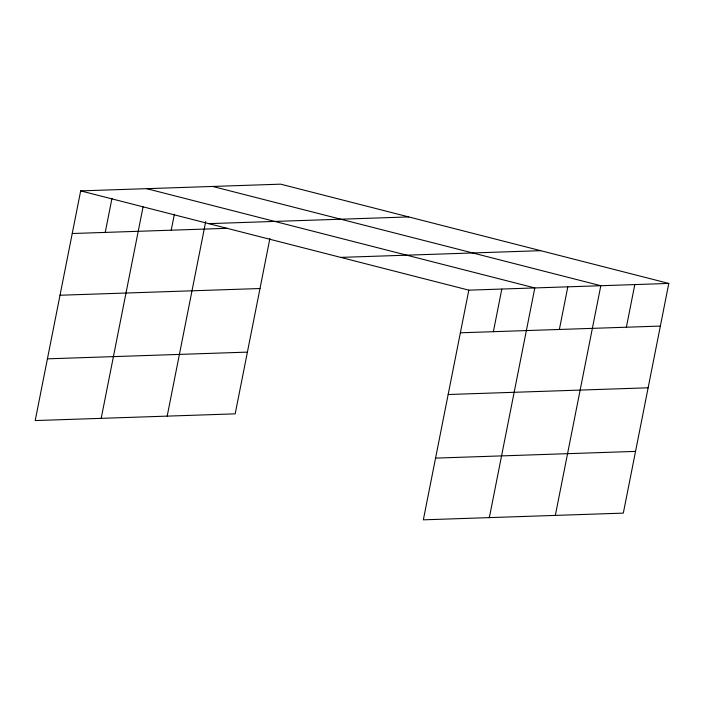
<?xml version="1.0" encoding="UTF-8"?>
<svg xmlns="http://www.w3.org/2000/svg" width="704" height="704" viewBox="0 0 704 704"><rect width="100%" height="100%" fill="white"/><g stroke="black" fill="none" stroke-linecap="round" stroke-linejoin="round"><path stroke-width="1.06" d="M668.8 283.439L468.82 290.154L423.342 519.834L623.322 513.119L668.8 283.439L280.658 184.166L80.678 190.881L35.2 420.561L235.18 413.846L269.896 238.506M105.23 232.408L111.989 198.299M101.191 418.343L143.079 206.782M171.222 230.19L174.39 214.201M167.182 416.126L205.7 221.619M493.381 331.681L501.82 289.045M489.342 517.616L534.811 287.936L146.67 188.663M559.372 329.463L567.811 286.827M555.333 515.398L600.811 285.718L212.661 186.454M626.366 327.21L634.806 284.583M208.762 223.643L408.742 216.929M72.239 233.517L227.251 228.307M340.736 257.391L540.716 250.677M60.016 295.24L259.987 288.526M460.381 332.79L660.361 326.075M47.423 358.838L247.394 352.123M448.158 394.513L648.138 387.798M435.565 458.11L635.545 451.396M80.678 190.881L468.82 290.154"/></g></svg>
